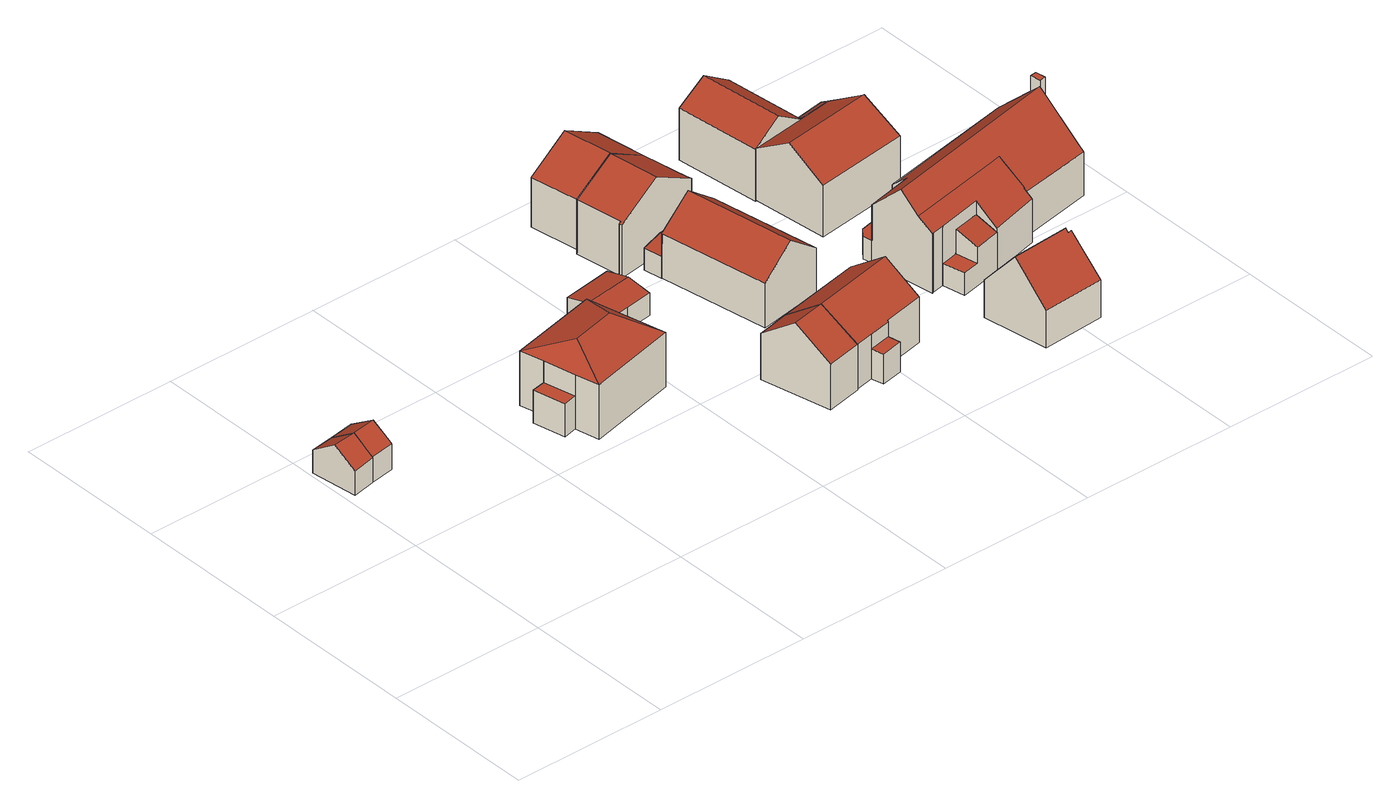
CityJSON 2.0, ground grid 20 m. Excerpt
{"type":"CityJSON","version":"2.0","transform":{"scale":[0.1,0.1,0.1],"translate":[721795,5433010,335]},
"CityObjects":{
"building1":{"type":"Building","attributes":{"Gemeindeschluessel":"09362000","HoeheDach":"340.700","HoeheGrund":"335.593","Methode":"2000","NiedrigsteTraufeDesGebaeudes":"338.593","Geometrietyp2DReferenz":"3000","measuredHeight":5.11,"function":"31001_2000","roofType":"3100"},"geometry":[{"type":"Solid","lod":"2","boundaries":[[[[0,1,2,3]],[[3,2,4,5,6]],[[2,1,7,4]],[[8,9,7,1,0]],[[6,5,9,8]],[[8,0,3,6]],[[4,7,9,5]]]],"semantics":{"surfaces":[{"type":"WallSurface","Flaeche":"9.616","Z_MAX":"3.230","Z_MAX_ASL":"338.823","Z_MIN":"-0.003","Z_MIN_ASL":"335.590"},{"type":"WallSurface","Flaeche":"25.016","Z_MAX":"5.107","Z_MAX_ASL":"340.700","Z_MIN":"-0.003","Z_MIN_ASL":"335.590"},{"type":"RoofSurface","Dachneigung":"56.253","Dachorientierung":"173.180","Flaeche":"10.477","Z_MAX":"5.107","Z_MAX_ASL":"340.700","Z_MIN":"3.122","Z_MIN_ASL":"338.714"},{"type":"WallSurface","Flaeche":"24.514","Z_MAX":"5.107","Z_MAX_ASL":"340.700","Z_MIN":"-0.003","Z_MIN_ASL":"335.590"},{"type":"WallSurface","Flaeche":"8.988","Z_MAX":"3.003","Z_MAX_ASL":"338.596","Z_MIN":"-0.003","Z_MIN_ASL":"335.590"},{"type":"GroundSurface","Flaeche":"18.165","Z_MAX":"-0.003","Z_MAX_ASL":"335.590","Z_MIN":"-0.003","Z_MIN_ASL":"335.590"},{"type":"RoofSurface","Dachneigung":"56.253","Dachorientierung":"353.180","Flaeche":"11.368","Z_MAX":"5.107","Z_MAX_ASL":"340.700","Z_MIN":"3.000","Z_MIN_ASL":"338.593"}],"values":[[0,1,2,3,4,5,6]]}}]},
"building2":{"type":"Building","attributes":{"Gemeindeschluessel":"09362000","HoeheDach":"340.700","HoeheGrund":"335.593","Methode":"2000","NiedrigsteTraufeDesGebaeudes":"338.634","Geometrietyp2DReferenz":"3000","measuredHeight":5.11,"function":"31001_2000","roofType":"3100"},"geometry":[{"type":"Solid","lod":"2","boundaries":[[[[10,11,12,13]],[[14,12,11,15,16]],[[16,15,17,9]],[[8,9,17,18]],[[18,17,15,11,10]],[[13,12,14,0]],[[18,10,13,0,8]],[[0,14,16,9,8]]]],"semantics":{"surfaces":[{"type":"WallSurface","Flaeche":"0.625","Z_MAX":"3.447","Z_MAX_ASL":"339.039","Z_MIN":"-0.003","Z_MIN_ASL":"335.590"},{"type":"RoofSurface","Dachneigung":"56.713","Dachorientierung":"172.085","Flaeche":"10.475","Z_MAX":"5.107","Z_MAX_ASL":"340.700","Z_MIN":"3.259","Z_MIN_ASL":"338.851"},{"type":"RoofSurface","Dachneigung":"56.713","Dachorientierung":"352.085","Flaeche":"11.829","Z_MAX":"5.107","Z_MAX_ASL":"340.700","Z_MIN":"3.041","Z_MIN_ASL":"338.634"},{"type":"WallSurface","Flaeche":"9.717","Z_MAX":"3.079","Z_MAX_ASL":"338.672","Z_MIN":"-0.003","Z_MIN_ASL":"335.590"},{"type":"WallSurface","Flaeche":"23.484","Z_MAX":"5.107","Z_MAX_ASL":"340.700","Z_MIN":"-0.003","Z_MIN_ASL":"335.590"},{"type":"WallSurface","Flaeche":"10.498","Z_MAX":"3.326","Z_MAX_ASL":"338.919","Z_MIN":"-0.003","Z_MIN_ASL":"335.590"},{"type":"GroundSurface","Flaeche":"18.644","Z_MAX":"-0.003","Z_MAX_ASL":"335.590","Z_MIN":"-0.003","Z_MIN_ASL":"335.590"},{"type":"WallSurface","Flaeche":"24.620","Z_MAX":"5.107","Z_MAX_ASL":"340.700","Z_MIN":"-0.003","Z_MIN_ASL":"335.590"}],"values":[[0,1,2,3,4,5,6,7]]}}]},
"building3":{"type":"Building","attributes":{"Gemeindeschluessel":"09362000","HoeheDach":"345.980","HoeheGrund":"336.760","Methode":"2000","NiedrigsteTraufeDesGebaeudes":"341.090","Geometrietyp2DReferenz":"3000","measuredHeight":9.22,"function":"31001_1000","roofType":"3200"},"address":[{"Country":"Germany","Locality":"Regensburg","ThoroughfareName":"Köstlergasse 2"}],"geometry":[{"type":"Solid","lod":"2","boundaries":[[[[19,20,21,22]],[[23,24,25,26]],[[27,28,29,30,31]],[[22,32,33,34]],[[24,35,31,30]],[[20,36,37,21]],[[25,24,30,29]],[[38,19,22,34]],[[26,25,29,28]],[[23,38,34,35,24]],[[22,21,32]],[[27,31,37,36]],[[38,23,26,28,27,36,20,19]],[[34,33,37,31,35]],[[33,32,21,37]]]],"semantics":{"surfaces":[{"type":"WallSurface","Flaeche":"75.316","Z_MAX":"7.154","Z_MAX_ASL":"343.914","Z_MIN":"-0.000","Z_MIN_ASL":"336.760"},{"type":"WallSurface","Flaeche":"7.525","Z_MAX":"4.330","Z_MAX_ASL":"341.090","Z_MIN":"-0.000","Z_MIN_ASL":"336.760"},{"type":"WallSurface","Flaeche":"7.561","Z_MAX":"7.129","Z_MAX_ASL":"343.889","Z_MIN":"-0.000","Z_MIN_ASL":"336.760"},{"type":"RoofSurface","Dachneigung":"68.426","Dachorientierung":"169.644","Flaeche":"50.483","Z_MAX":"9.220","Z_MAX_ASL":"345.980","Z_MIN":"7.140","Z_MIN_ASL":"343.900"},{"type":"WallSurface","Flaeche":"11.959","Z_MAX":"7.126","Z_MAX_ASL":"343.886","Z_MIN":"4.330","Z_MIN_ASL":"341.090"},{"type":"WallSurface","Flaeche":"85.664","Z_MAX":"7.143","Z_MAX_ASL":"343.903","Z_MIN":"-0.000","Z_MIN_ASL":"336.760"},{"type":"RoofSurface","Dachneigung":"90.000","Dachorientierung":"-1.000","Flaeche":"7.413","Z_MAX":"4.330","Z_MAX_ASL":"341.090","Z_MIN":"4.330","Z_MIN_ASL":"341.090"},{"type":"WallSurface","Flaeche":"85.790","Z_MAX":"7.140","Z_MAX_ASL":"343.900","Z_MIN":"-0.000","Z_MIN_ASL":"336.760"},{"type":"WallSurface","Flaeche":"18.540","Z_MAX":"4.330","Z_MAX_ASL":"341.090","Z_MIN":"-0.000","Z_MIN_ASL":"336.760"},{"type":"WallSurface","Flaeche":"22.088","Z_MAX":"7.126","Z_MAX_ASL":"343.886","Z_MIN":"-0.000","Z_MIN_ASL":"336.760"},{"type":"RoofSurface","Dachneigung":"55.995","Dachorientierung":"79.437","Flaeche":"19.307","Z_MAX":"9.220","Z_MAX_ASL":"345.980","Z_MIN":"7.154","Z_MIN_ASL":"343.914"},{"type":"WallSurface","Flaeche":"22.335","Z_MAX":"7.132","Z_MAX_ASL":"343.892","Z_MIN":"-0.000","Z_MIN_ASL":"336.760"},{"type":"GroundSurface","Flaeche":"133.756","Z_MAX":"-0.000","Z_MAX_ASL":"336.760","Z_MIN":"-0.000","Z_MIN_ASL":"336.760"},{"type":"RoofSurface","Dachneigung":"55.995","Dachorientierung":"259.437","Flaeche":"19.842","Z_MAX":"9.220","Z_MAX_ASL":"345.980","Z_MIN":"7.120","Z_MIN_ASL":"343.880"},{"type":"RoofSurface","Dachneigung":"68.426","Dachorientierung":"349.644","Flaeche":"50.478","Z_MAX":"9.220","Z_MAX_ASL":"345.980","Z_MIN":"7.137","Z_MIN_ASL":"343.897"}],"values":[[0,1,2,3,4,5,6,7,8,9,10,11,12,13,14]]}}]},
"building4":{"type":"Building","attributes":{"Gemeindeschluessel":"09362000","HoeheDach":"341.300","HoeheGrund":"337.712","Methode":"2000","NiedrigsteTraufeDesGebaeudes":"340.610","Geometrietyp2DReferenz":"3000","measuredHeight":3.59,"function":"31001_2000","roofType":"3100"},"geometry":[{"type":"Solid","lod":"2","boundaries":[[[[39,40,41,42,43,44]],[[45,46,47,48,49]],[[40,50,51,41]],[[52,51,50,46,45]],[[39,47,46,50,40]],[[44,48,47,39]],[[43,49,48,44]],[[41,51,52,42]],[[42,52,45,49,43]]]],"semantics":{"surfaces":[{"type":"GroundSurface","Flaeche":"38.964","Z_MAX":"-0.002","Z_MAX_ASL":"337.710","Z_MIN":"-0.002","Z_MIN_ASL":"337.710"},{"type":"RoofSurface","Dachneigung":"77.098","Dachorientierung":"352.020","Flaeche":"19.997","Z_MAX":"3.588","Z_MAX_ASL":"341.300","Z_MIN":"2.899","Z_MIN_ASL":"340.611"},{"type":"WallSurface","Flaeche":"10.250","Z_MAX":"2.901","Z_MAX_ASL":"340.613","Z_MIN":"-0.002","Z_MIN_ASL":"337.710"},{"type":"RoofSurface","Dachneigung":"77.098","Dachorientierung":"172.020","Flaeche":"19.976","Z_MAX":"3.588","Z_MAX_ASL":"341.300","Z_MIN":"2.898","Z_MIN_ASL":"340.610"},{"type":"WallSurface","Flaeche":"19.529","Z_MAX":"3.588","Z_MAX_ASL":"341.300","Z_MIN":"-0.002","Z_MIN_ASL":"337.710"},{"type":"WallSurface","Flaeche":"10.282","Z_MAX":"2.900","Z_MAX_ASL":"340.611","Z_MIN":"-0.002","Z_MIN_ASL":"337.710"},{"type":"WallSurface","Flaeche":"8.526","Z_MAX":"2.900","Z_MAX_ASL":"340.611","Z_MIN":"-0.002","Z_MIN_ASL":"337.710"},{"type":"WallSurface","Flaeche":"8.558","Z_MAX":"2.901","Z_MAX_ASL":"340.613","Z_MIN":"-0.002","Z_MIN_ASL":"337.710"},{"type":"WallSurface","Flaeche":"19.501","Z_MAX":"3.588","Z_MAX_ASL":"341.300","Z_MIN":"-0.002","Z_MIN_ASL":"337.710"}],"values":[[0,1,2,3,4,5,6,7,8]]}}]},
"building5":{"type":"Building","attributes":{"Gemeindeschluessel":"09362000","HoeheDach":"346.730","HoeheGrund":"337.410","Methode":"1000","NiedrigsteTraufeDesGebaeudes":"343.314","Geometrietyp2DReferenz":"3000","measuredHeight":9.32,"function":"31001_2000","roofType":"3100"},"geometry":[{"type":"Solid","lod":"2","boundaries":[[[[53,54,55,56]],[[57,56,55,58,59]],[[60,54,53,61,62]],[[60,58,55,54]],[[61,53,56,57]],[[62,61,57,59]],[[62,59,58,60]]]],"semantics":{"surfaces":[{"type":"WallSurface","Flaeche":"26.270","Z_MAX":"5.943","Z_MAX_ASL":"343.353","Z_MIN":"0.000","Z_MIN_ASL":"337.410"},{"type":"WallSurface","Flaeche":"71.491","Z_MAX":"9.320","Z_MAX_ASL":"346.730","Z_MIN":"0.000","Z_MIN_ASL":"337.410"},{"type":"WallSurface","Flaeche":"71.132","Z_MAX":"9.320","Z_MAX_ASL":"346.730","Z_MIN":"0.000","Z_MIN_ASL":"337.410"},{"type":"RoofSurface","Dachneigung":"53.987","Dachorientierung":"348.033","Flaeche":"25.988","Z_MAX":"9.320","Z_MAX_ASL":"346.730","Z_MIN":"5.904","Z_MIN_ASL":"343.314"},{"type":"GroundSurface","Flaeche":"42.686","Z_MAX":"0.000","Z_MAX_ASL":"337.410","Z_MIN":"0.000","Z_MIN_ASL":"337.410"},{"type":"WallSurface","Flaeche":"27.733","Z_MAX":"5.915","Z_MAX_ASL":"343.325","Z_MIN":"0.000","Z_MIN_ASL":"337.410"},{"type":"RoofSurface","Dachneigung":"53.986","Dachorientierung":"168.040","Flaeche":"26.785","Z_MAX":"9.320","Z_MAX_ASL":"346.730","Z_MIN":"5.915","Z_MIN_ASL":"343.325"}],"values":[[0,1,2,3,4,5,6]]}}]},
"building6":{"type":"Building","attributes":{"Gemeindeschluessel":"09362000","HoeheDach":"346.700","HoeheGrund":"337.490","Methode":"2000","NiedrigsteTraufeDesGebaeudes":"341.410","Geometrietyp2DReferenz":"3000","measuredHeight":9.21,"function":"31001_1000","roofType":"3100"},"address":[{"Country":"Germany","Locality":"Regensburg","ThoroughfareName":"Großprüfening 26"}],"geometry":[{"type":"Solid","lod":"2","boundaries":[[[[63,64,59,65]],[[66,67,68,69,58,59,64]],[[58,69,70,55]],[[71,72,63,65,73,74,75,76]],[[73,65,59,58,55]],[[77,66,64,78]],[[71,79,80,72]],[[71,76,67,66,77,79]],[[77,78,80,79]],[[75,68,67,76]],[[73,55,70,74]],[[75,74,70,69,68]],[[63,72,80,78,64]]]],"semantics":{"surfaces":[{"type":"WallSurface","Flaeche":"14.123","Z_MAX":"5.837","Z_MAX_ASL":"343.327","Z_MIN":"0.000","Z_MIN_ASL":"337.490"},{"type":"RoofSurface","Dachneigung":"54.277","Dachorientierung":"171.046","Flaeche":"62.944","Z_MAX":"9.210","Z_MAX_ASL":"346.700","Z_MIN":"5.820","Z_MIN_ASL":"343.310"},{"type":"RoofSurface","Dachneigung":"54.277","Dachorientierung":"351.046","Flaeche":"64.342","Z_MAX":"9.210","Z_MAX_ASL":"346.700","Z_MIN":"5.856","Z_MIN_ASL":"343.346"},{"type":"GroundSurface","Flaeche":"108.070","Z_MAX":"0.000","Z_MAX_ASL":"337.490","Z_MIN":"0.000","Z_MIN_ASL":"337.490"},{"type":"WallSurface","Flaeche":"70.621","Z_MAX":"9.210","Z_MAX_ASL":"346.700","Z_MIN":"0.000","Z_MIN_ASL":"337.490"},{"type":"WallSurface","Flaeche":"5.576","Z_MAX":"5.820","Z_MAX_ASL":"343.310","Z_MIN":"3.920","Z_MIN_ASL":"341.410"},{"type":"WallSurface","Flaeche":"11.490","Z_MAX":"3.920","Z_MAX_ASL":"341.410","Z_MIN":"0.000","Z_MIN_ASL":"337.490"},{"type":"WallSurface","Flaeche":"6.709","Z_MAX":"5.876","Z_MAX_ASL":"343.366","Z_MIN":"0.000","Z_MIN_ASL":"337.490"},{"type":"RoofSurface","Dachneigung":"90.000","Dachorientierung":"-1.000","Flaeche":"4.733","Z_MAX":"3.920","Z_MAX_ASL":"341.410","Z_MIN":"3.920","Z_MIN_ASL":"341.410"},{"type":"WallSurface","Flaeche":"32.599","Z_MAX":"5.934","Z_MAX_ASL":"343.424","Z_MIN":"0.000","Z_MIN_ASL":"337.490"},{"type":"WallSurface","Flaeche":"66.219","Z_MAX":"5.856","Z_MAX_ASL":"343.346","Z_MIN":"0.000","Z_MIN_ASL":"337.490"},{"type":"WallSurface","Flaeche":"69.621","Z_MAX":"9.210","Z_MAX_ASL":"346.700","Z_MIN":"0.000","Z_MIN_ASL":"337.490"},{"type":"WallSurface","Flaeche":"6.527","Z_MAX":"5.837","Z_MAX_ASL":"343.327","Z_MIN":"0.000","Z_MIN_ASL":"337.490"}],"values":[[0,1,2,3,4,5,6,7,8,9,10,11,12]]}}]},
"building7":{"type":"Building","attributes":{"Gemeindeschluessel":"09362000","HoeheDach":"346.740","HoeheGrund":"337.560","Methode":"2000","NiedrigsteTraufeDesGebaeudes":"343.391","Geometrietyp2DReferenz":"3000","measuredHeight":9.18,"function":"31001_1000","roofType":"3100"},"address":[{"Country":"Germany","Locality":"Regensburg","ThoroughfareName":"Großprüfening 24"}],"geometry":[{"type":"Solid","lod":"2","boundaries":[[[[81,82,83,84]],[[85,81,84,86]],[[87,86,84,83,88]],[[89,82,81,85,90]],[[87,88,89,90]],[[90,85,86,87]],[[88,83,82,89]]]],"semantics":{"surfaces":[{"type":"RoofSurface","Dachneigung":"52.134","Dachorientierung":"82.915","Flaeche":"77.677","Z_MAX":"9.180","Z_MAX_ASL":"346.740","Z_MIN":"5.831","Z_MIN_ASL":"343.391"},{"type":"RoofSurface","Dachneigung":"52.134","Dachorientierung":"262.915","Flaeche":"77.798","Z_MAX":"9.180","Z_MAX_ASL":"346.740","Z_MIN":"5.849","Z_MIN_ASL":"343.409"},{"type":"WallSurface","Flaeche":"64.525","Z_MAX":"9.180","Z_MAX_ASL":"346.740","Z_MIN":"0.000","Z_MIN_ASL":"337.560"},{"type":"WallSurface","Flaeche":"64.271","Z_MAX":"9.180","Z_MAX_ASL":"346.740","Z_MIN":"0.000","Z_MIN_ASL":"337.560"},{"type":"GroundSurface","Flaeche":"122.740","Z_MAX":"0.000","Z_MAX_ASL":"337.560","Z_MIN":"0.000","Z_MIN_ASL":"337.560"},{"type":"WallSurface","Flaeche":"83.929","Z_MAX":"5.849","Z_MAX_ASL":"343.409","Z_MIN":"0.000","Z_MIN_ASL":"337.560"},{"type":"WallSurface","Flaeche":"83.585","Z_MAX":"5.865","Z_MAX_ASL":"343.425","Z_MIN":"0.000","Z_MIN_ASL":"337.560"}],"values":[[0,1,2,3,4,5,6]]}}]},
"building8":{"type":"Building","attributes":{"Gemeindeschluessel":"09362000","HoeheDach":"347.894","HoeheGrund":"337.720","Methode":"1000","NiedrigsteTraufeDesGebaeudes":"344.628","Geometrietyp2DReferenz":"3000","measuredHeight":10.17,"function":"31001_1000","roofType":"3100"},"address":[{"Country":"Germany","Locality":"Regensburg","ThoroughfareName":"Großprüfening 22"}],"geometry":[{"type":"Solid","lod":"2","boundaries":[[[[91,92,93,94]],[[95,96,94,93]],[[95,97,98,99,96]],[[100,101,102,103,99,98]],[[91,94,96,99,103,104]],[[105,100,98,97]],[[92,91,104,106]],[[100,105,107,101]],[[108,107,105,97,95,93,92,106]],[[103,102,108,106,104]],[[108,102,101,107]]]],"semantics":{"surfaces":[{"type":"WallSurface","Flaeche":"1.196","Z_MAX":"7.036","Z_MAX_ASL":"344.756","Z_MIN":"-0.000","Z_MIN_ASL":"337.720"},{"type":"WallSurface","Flaeche":"43.683","Z_MAX":"7.036","Z_MAX_ASL":"344.756","Z_MIN":"-0.000","Z_MIN_ASL":"337.720"},{"type":"WallSurface","Flaeche":"93.348","Z_MAX":"10.174","Z_MAX_ASL":"347.894","Z_MIN":"-0.000","Z_MIN_ASL":"337.720"},{"type":"RoofSurface","Dachneigung":"59.968","Dachorientierung":"263.619","Flaeche":"41.253","Z_MAX":"10.174","Z_MAX_ASL":"347.894","Z_MIN":"6.908","Z_MIN_ASL":"344.628"},{"type":"RoofSurface","Dachneigung":"59.968","Dachorientierung":"83.619","Flaeche":"41.339","Z_MAX":"10.174","Z_MAX_ASL":"347.894","Z_MIN":"6.933","Z_MIN_ASL":"344.653"},{"type":"WallSurface","Flaeche":"43.663","Z_MAX":"7.041","Z_MAX_ASL":"344.761","Z_MIN":"-0.000","Z_MIN_ASL":"337.720"},{"type":"WallSurface","Flaeche":"2.658","Z_MAX":"6.937","Z_MAX_ASL":"344.657","Z_MIN":"-0.000","Z_MIN_ASL":"337.720"},{"type":"WallSurface","Flaeche":"1.394","Z_MAX":"7.030","Z_MAX_ASL":"344.750","Z_MIN":"-0.000","Z_MIN_ASL":"337.720"},{"type":"GroundSurface","Flaeche":"71.503","Z_MAX":"-0.000","Z_MAX_ASL":"337.720","Z_MIN":"-0.000","Z_MIN_ASL":"337.720"},{"type":"WallSurface","Flaeche":"96.200","Z_MAX":"10.174","Z_MAX_ASL":"347.894","Z_MIN":"-0.000","Z_MIN_ASL":"337.720"},{"type":"WallSurface","Flaeche":"2.566","Z_MAX":"6.915","Z_MAX_ASL":"344.635","Z_MIN":"-0.000","Z_MIN_ASL":"337.720"}],"values":[[0,1,2,3,4,5,6,7,8,9,10]]}}]},
"building9":{"type":"Building","attributes":{"Gemeindeschluessel":"09362000","HoeheDach":"341.000","HoeheGrund":"337.510","Methode":"2000","NiedrigsteTraufeDesGebaeudes":"340.411","Geometrietyp2DReferenz":"3000","measuredHeight":3.49,"function":"51009_1610","roofType":"3100"},"geometry":[{"type":"Solid","lod":"2","boundaries":[[[[109,110,111,112]],[[109,113,114,115,110]],[[116,117,115,114]],[[118,116,114,113]],[[111,117,116,118,112]],[[110,115,117,111]],[[112,118,113,109]]]],"semantics":{"surfaces":[{"type":"GroundSurface","Flaeche":"20.556","Z_MAX":"0.000","Z_MAX_ASL":"337.510","Z_MIN":"0.000","Z_MIN_ASL":"337.510"},{"type":"WallSurface","Flaeche":"27.774","Z_MAX":"3.490","Z_MAX_ASL":"341.000","Z_MIN":"0.000","Z_MIN_ASL":"337.510"},{"type":"RoofSurface","Dachneigung":"85.231","Dachorientierung":"80.601","Flaeche":"14.203","Z_MAX":"3.490","Z_MAX_ASL":"341.000","Z_MIN":"2.993","Z_MIN_ASL":"340.503"},{"type":"RoofSurface","Dachneigung":"77.450","Dachorientierung":"260.547","Flaeche":"6.561","Z_MAX":"3.490","Z_MAX_ASL":"341.000","Z_MIN":"2.901","Z_MIN_ASL":"340.411"},{"type":"WallSurface","Flaeche":"27.720","Z_MAX":"3.490","Z_MAX_ASL":"341.000","Z_MIN":"0.000","Z_MIN_ASL":"337.510"},{"type":"WallSurface","Flaeche":"7.033","Z_MAX":"2.994","Z_MAX_ASL":"340.504","Z_MIN":"0.000","Z_MIN_ASL":"337.510"},{"type":"WallSurface","Flaeche":"7.058","Z_MAX":"2.901","Z_MAX_ASL":"340.411","Z_MIN":"0.000","Z_MIN_ASL":"337.510"}],"values":[[0,1,2,3,4,5,6]]}}]},
"building10":{"type":"Building","attributes":{"Gemeindeschluessel":"09362000","HoeheDach":"347.962","HoeheGrund":"338.330","Methode":"1000","NiedrigsteTraufeDesGebaeudes":"344.814","Geometrietyp2DReferenz":"3000","measuredHeight":9.63,"function":"31001_1000","roofType":"3100"},"address":[{"Country":"Germany","Locality":"Regensburg","ThoroughfareName":"Großprüfening 20e"}],"geometry":[{"type":"Solid","lod":"2","boundaries":[[[[98,119,120,121]],[[122,123,124,125]],[[123,126,96,124]],[[119,96,126,120]],[[125,98,121,122]],[[122,121,120,126,123]],[[124,96,119,98,125]]]],"semantics":{"surfaces":[{"type":"RoofSurface","Dachneigung":"59.870","Dachorientierung":"263.699","Flaeche":"39.962","Z_MAX":"9.632","Z_MAX_ASL":"347.962","Z_MIN":"6.484","Z_MIN_ASL":"344.814"},{"type":"GroundSurface","Flaeche":"69.070","Z_MAX":"0.000","Z_MAX_ASL":"338.330","Z_MIN":"0.000","Z_MIN_ASL":"338.330"},{"type":"WallSurface","Flaeche":"41.232","Z_MAX":"6.485","Z_MAX_ASL":"344.815","Z_MIN":"0.000","Z_MIN_ASL":"338.330"},{"type":"RoofSurface","Dachneigung":"59.870","Dachorientierung":"83.698","Flaeche":"39.898","Z_MAX":"9.632","Z_MAX_ASL":"347.962","Z_MIN":"6.484","Z_MIN_ASL":"344.814"},{"type":"WallSurface","Flaeche":"41.360","Z_MAX":"6.484","Z_MAX_ASL":"344.814","Z_MIN":"0.000","Z_MIN_ASL":"338.330"},{"type":"WallSurface","Flaeche":"87.385","Z_MAX":"9.632","Z_MAX_ASL":"347.962","Z_MIN":"0.000","Z_MIN_ASL":"338.330"},{"type":"WallSurface","Flaeche":"87.400","Z_MAX":"9.632","Z_MAX_ASL":"347.962","Z_MIN":"0.000","Z_MIN_ASL":"338.330"}],"values":[[0,1,2,3,4,5,6]]}}]},
"building11":{"type":"Building","attributes":{"Gemeindeschluessel":"09362000","HoeheDach":"348.270","HoeheGrund":"338.450","Methode":"2000","NiedrigsteTraufeDesGebaeudes":"343.253","Geometrietyp2DReferenz":"3000","measuredHeight":9.82,"function":"31001_1000","roofType":"3100"},"address":[{"Country":"Germany","Locality":"Regensburg","ThoroughfareName":"Großprüfening 31"}],"geometry":[{"type":"Solid","lod":"2","boundaries":[[[[127,128,129,130,131,132]],[[133,134,135,136]],[[132,131,135,134]],[[136,135,131,130,137]],[[138,129,128,139]],[[137,130,129,138]],[[139,128,127,140]],[[140,127,132,134,133]],[[136,137,138,139,140,133]]]],"semantics":{"surfaces":[{"type":"RoofSurface","Dachneigung":"40.949","Dachorientierung":"178.442","Flaeche":"52.999","Z_MAX":"9.820","Z_MAX_ASL":"348.270","Z_MIN":"4.828","Z_MIN_ASL":"343.278"},{"type":"WallSurface","Flaeche":"36.947","Z_MAX":"4.863","Z_MAX_ASL":"343.313","Z_MIN":"-0.000","Z_MIN_ASL":"338.450"},{"type":"RoofSurface","Dachneigung":"40.949","Dachorientierung":"358.442","Flaeche":"50.076","Z_MAX":"9.820","Z_MAX_ASL":"348.270","Z_MIN":"4.803","Z_MIN_ASL":"343.253"},{"type":"WallSurface","Flaeche":"35.209","Z_MAX":"9.820","Z_MAX_ASL":"348.270","Z_MIN":"-0.000","Z_MIN_ASL":"338.450"},{"type":"WallSurface","Flaeche":"28.893","Z_MAX":"9.463","Z_MAX_ASL":"347.913","Z_MIN":"-0.000","Z_MIN_ASL":"338.450"},{"type":"WallSurface","Flaeche":"4.839","Z_MAX":"9.463","Z_MAX_ASL":"347.913","Z_MIN":"-0.000","Z_MIN_ASL":"338.450"},{"type":"WallSurface","Flaeche":"39.070","Z_MAX":"4.828","Z_MAX_ASL":"343.278","Z_MIN":"-0.000","Z_MIN_ASL":"338.450"},{"type":"WallSurface","Flaeche":"63.534","Z_MAX":"9.820","Z_MAX_ASL":"348.270","Z_MIN":"-0.000","Z_MIN_ASL":"338.450"},{"type":"GroundSurface","Flaeche":"67.554","Z_MAX":"-0.000","Z_MAX_ASL":"338.450","Z_MIN":"-0.000","Z_MIN_ASL":"338.450"}],"values":[[0,1,2,3,4,5,6,7,8]]}}]},
"building12":{"type":"Building","attributes":{"Gemeindeschluessel":"09362000","HoeheDach":"344.466","HoeheGrund":"338.380","Methode":"2000","NiedrigsteTraufeDesGebaeudes":"341.310","Geometrietyp2DReferenz":"3000","measuredHeight":6.09,"function":"31001_2000","roofType":"2100"},"geometry":[{"type":"Solid","lod":"2","boundaries":[[[[141,142,143,144]],[[145,146,147,148]],[[146,143,142,147]],[[149,145,148,150]],[[151,141,144,152]],[[151,150,148,147,142,141]],[[152,149,150,151]],[[144,143,146,145,149,152]]]],"semantics":{"surfaces":[{"type":"WallSurface","Flaeche":"16.277","Z_MAX":"6.070","Z_MAX_ASL":"344.450","Z_MIN":"0.000","Z_MIN_ASL":"338.380"},{"type":"WallSurface","Flaeche":"7.804","Z_MAX":"6.086","Z_MAX_ASL":"344.466","Z_MIN":"2.930","Z_MIN_ASL":"341.310"},{"type":"RoofSurface","Dachneigung":"70.122","Dachorientierung":"167.124","Flaeche":"11.060","Z_MAX":"6.086","Z_MAX_ASL":"344.466","Z_MIN":"5.008","Z_MIN_ASL":"343.388"},{"type":"RoofSurface","Dachneigung":"90.000","Dachorientierung":"-1.000","Flaeche":"6.717","Z_MAX":"2.930","Z_MAX_ASL":"341.310","Z_MIN":"2.930","Z_MIN_ASL":"341.310"},{"type":"GroundSurface","Flaeche":"17.115","Z_MAX":"0.000","Z_MAX_ASL":"338.380","Z_MIN":"0.000","Z_MIN_ASL":"338.380"},{"type":"WallSurface","Flaeche":"27.921","Z_MAX":"6.086","Z_MAX_ASL":"344.466","Z_MIN":"0.000","Z_MIN_ASL":"338.380"},{"type":"WallSurface","Flaeche":"8.815","Z_MAX":"2.930","Z_MAX_ASL":"341.310","Z_MIN":"0.000","Z_MIN_ASL":"338.380"},{"type":"WallSurface","Flaeche":"24.177","Z_MAX":"5.008","Z_MAX_ASL":"343.388","Z_MIN":"0.000","Z_MIN_ASL":"338.380"}],"values":[[0,1,2,3,4,5,6,7]]}}]},
"building13":{"type":"Building","attributes":{"Gemeindeschluessel":"09362000","HoeheDach":"347.430","HoeheGrund":"338.170","Methode":"2000","NiedrigsteTraufeDesGebaeudes":"344.877","Geometrietyp2DReferenz":"3000","measuredHeight":9.26,"function":"31001_1000","roofType":"3100"},"address":[{"Country":"Germany","Locality":"Regensburg","ThoroughfareName":"Großprüfening 25"}],"geometry":[{"type":"Solid","lod":"2","boundaries":[[[[153,154,155,156,157]],[[158,159,160,156,155,154]],[[161,160,159,162,163]],[[162,164,165,163]],[[162,159,158,164]],[[153,157,161,163,165]],[[160,161,157,156]],[[164,158,154,153,165]]]],"semantics":{"surfaces":[{"type":"WallSurface","Flaeche":"51.678","Z_MAX":"6.850","Z_MAX_ASL":"345.021","Z_MIN":"-0.000","Z_MIN_ASL":"338.170"},{"type":"GroundSurface","Flaeche":"81.043","Z_MAX":"-0.000","Z_MAX_ASL":"338.170","Z_MIN":"-0.000","Z_MIN_ASL":"338.170"},{"type":"WallSurface","Flaeche":"60.283","Z_MAX":"9.260","Z_MAX_ASL":"347.430","Z_MIN":"-0.000","Z_MIN_ASL":"338.170"},{"type":"RoofSurface","Dachneigung":"56.247","Dachorientierung":"265.998","Flaeche":"49.260","Z_MAX":"9.260","Z_MAX_ASL":"347.430","Z_MIN":"6.783","Z_MIN_ASL":"344.953"},{"type":"WallSurface","Flaeche":"75.820","Z_MAX":"6.783","Z_MAX_ASL":"344.953","Z_MIN":"-0.000","Z_MIN_ASL":"338.170"},{"type":"RoofSurface","Dachneigung":"56.247","Dachorientierung":"85.998","Flaeche":"48.211","Z_MAX":"9.260","Z_MAX_ASL":"347.430","Z_MIN":"6.707","Z_MIN_ASL":"344.877"},{"type":"WallSurface","Flaeche":"20.681","Z_MAX":"6.750","Z_MAX_ASL":"344.920","Z_MIN":"-0.000","Z_MIN_ASL":"338.170"},{"type":"WallSurface","Flaeche":"58.796","Z_MAX":"9.260","Z_MAX_ASL":"347.430","Z_MIN":"-0.000","Z_MIN_ASL":"338.170"}],"values":[[0,1,2,3,4,5,6,7]]}}]},
"building14":{"type":"Building","attributes":{"Gemeindeschluessel":"09362000","HoeheDach":"348.190","HoeheGrund":"338.350","Methode":"2000","NiedrigsteTraufeDesGebaeudes":"345.051","Geometrietyp2DReferenz":"3000","measuredHeight":9.84,"function":"31001_1000","roofType":"3100"},"address":[{"Country":"Germany","Locality":"Regensburg","ThoroughfareName":"Großprüfening 27"}],"geometry":[{"type":"Solid","lod":"2","boundaries":[[[[166,167,168,169,170,171,172]],[[173,174,175,176,177,178,179]],[[172,171,175,174,180]],[[168,178,177,169]],[[169,177,176,170]],[[181,180,174,173]],[[167,179,178,168]],[[181,166,172,180]],[[173,179,167,166,181]],[[170,176,175,171]]]],"semantics":{"surfaces":[{"type":"GroundSurface","Flaeche":"119.946","Z_MAX":"-0.000","Z_MAX_ASL":"338.350","Z_MIN":"-0.000","Z_MIN_ASL":"338.350"},{"type":"RoofSurface","Dachneigung":"57.977","Dachorientierung":"354.595","Flaeche":"69.835","Z_MAX":"9.840","Z_MAX_ASL":"348.190","Z_MIN":"6.701","Z_MIN_ASL":"345.051"},{"type":"WallSurface","Flaeche":"42.790","Z_MAX":"9.840","Z_MAX_ASL":"348.190","Z_MIN":"-0.000","Z_MIN_ASL":"338.350"},{"type":"WallSurface","Flaeche":"15.435","Z_MAX":"6.711","Z_MAX_ASL":"345.061","Z_MIN":"-0.000","Z_MIN_ASL":"338.350"},{"type":"WallSurface","Flaeche":"14.071","Z_MAX":"6.702","Z_MAX_ASL":"345.052","Z_MIN":"-0.000","Z_MIN_ASL":"338.350"},{"type":"RoofSurface","Dachneigung":"57.978","Dachorientierung":"174.595","Flaeche":"71.637","Z_MAX":"9.840","Z_MAX_ASL":"348.190","Z_MIN":"6.711","Z_MIN_ASL":"345.061"},{"type":"WallSurface","Flaeche":"49.134","Z_MAX":"6.724","Z_MAX_ASL":"345.074","Z_MIN":"-0.000","Z_MIN_ASL":"338.350"},{"type":"WallSurface","Flaeche":"82.648","Z_MAX":"6.711","Z_MAX_ASL":"345.061","Z_MIN":"-0.000","Z_MIN_ASL":"338.350"},{"type":"WallSurface","Flaeche":"82.704","Z_MAX":"9.840","Z_MAX_ASL":"348.190","Z_MIN":"-0.000","Z_MIN_ASL":"338.350"},{"type":"WallSurface","Flaeche":"40.157","Z_MAX":"9.753","Z_MAX_ASL":"348.103","Z_MIN":"-0.000","Z_MIN_ASL":"338.350"}],"values":[[0,1,2,3,4,5,6,7,8,9]]}}]},
"building15":{"type":"Building","attributes":{"Gemeindeschluessel":"09362000","HoeheDach":"350.595","HoeheGrund":"338.366","Methode":"2000","NiedrigsteTraufeDesGebaeudes":"341.300","Geometrietyp2DReferenz":"3000","measuredHeight":12.23,"function":"31001_1000","roofType":"3100"},"address":[{"Country":"Germany","Locality":"Regensburg","ThoroughfareName":"Großprüfening 29"}],"geometry":[{"type":"Solid","lod":"2","boundaries":[[[[182,183,184,185]],[[186,187,188,189]],[[190,191,187,186]],[[182,192,193,194,183]],[[195,196,197,144]],[[198,195,144,141,151,199,200,201,202,203,204,190,186,189,205,206,192,182,185]],[[207,200,199,208]],[[209,210,211,212]],[[141,213,214,151]],[[201,215,216,202]],[[202,216,217,203]],[[218,219,220,221,184,183,194]],[[218,194,193,222,223,188,187,191,224,225,226,227]],[[228,227,226,229]],[[198,230,196,195]],[[151,214,208,199]],[[204,224,191,190]],[[198,185,184,221,231,230]],[[222,209,212,223]],[[205,211,210,206]],[[215,228,229,232,217,216]],[[200,207,219,218,227,228,215,201]],[[204,203,217,232,225,224]],[[207,208,214,213,197,196,230,231,220,219]],[[192,206,210,209,222,193]],[[220,231,221]],[[205,189,188,223,212,211]],[[144,197,213,141]],[[229,226,225,232]]]],"semantics":{"surfaces":[{"type":"WallSurface","Flaeche":"3.853","Z_MAX":"6.348","Z_MAX_ASL":"344.714","Z_MIN":"0.000","Z_MIN_ASL":"338.366"},{"type":"WallSurface","Flaeche":"36.190","Z_MAX":"10.224","Z_MAX_ASL":"348.590","Z_MIN":"0.000","Z_MIN_ASL":"338.366"},{"type":"WallSurface","Flaeche":"43.535","Z_MAX":"6.173","Z_MAX_ASL":"344.539","Z_MIN":"0.000","Z_MIN_ASL":"338.366"},{"type":"WallSurface","Flaeche":"49.539","Z_MAX":"11.534","Z_MAX_ASL":"349.900","Z_MIN":"0.000","Z_MIN_ASL":"338.366"},{"type":"WallSurface","Flaeche":"35.735","Z_MAX":"5.707","Z_MAX_ASL":"344.073","Z_MIN":"0.000","Z_MIN_ASL":"338.366"},{"type":"GroundSurface","Flaeche":"287.878","Z_MAX":"0.000","Z_MAX_ASL":"338.366","Z_MIN":"0.000","Z_MIN_ASL":"338.366"},{"type":"WallSurface","Flaeche":"1.322","Z_MAX":"7.731","Z_MAX_ASL":"346.097","Z_MIN":"0.000","Z_MIN_ASL":"338.366"},{"type":"RoofSurface","Dachneigung":"90.000","Dachorientierung":"-1.000","Flaeche":"1.057","Z_MAX":"12.229","Z_MAX_ASL":"350.595","Z_MIN":"12.229","Z_MIN_ASL":"350.595"},{"type":"WallSurface","Flaeche":"44.625","Z_MAX":"7.789","Z_MAX_ASL":"346.155","Z_MIN":"0.000","Z_MIN_ASL":"338.366"},{"type":"WallSurface","Flaeche":"3.299","Z_MAX":"2.934","Z_MAX_ASL":"341.300","Z_MIN":"0.000","Z_MIN_ASL":"338.366"},{"type":"WallSurface","Flaeche":"4.216","Z_MAX":"2.934","Z_MAX_ASL":"341.300","Z_MIN":"0.000","Z_MIN_ASL":"338.366"},{"type":"RoofSurface","Dachneigung":"46.037","Dachorientierung":"168.554","Flaeche":"130.401","Z_MAX":"11.534","Z_MAX_ASL":"349.900","Z_MIN":"5.733","Z_MIN_ASL":"344.099"},{"type":"RoofSurface","Dachneigung":"47.419","Dachorientierung":"348.546","Flaeche":"183.941","Z_MAX":"11.534","Z_MAX_ASL":"349.900","Z_MIN":"5.696","Z_MIN_ASL":"344.062"},{"type":"WallSurface","Flaeche":"29.754","Z_MAX":"7.674","Z_MAX_ASL":"346.040","Z_MIN":"2.934","Z_MIN_ASL":"341.300"},{"type":"WallSurface","Flaeche":"7.848","Z_MAX":"6.660","Z_MAX_ASL":"345.026","Z_MIN":"0.000","Z_MIN_ASL":"338.366"},{"type":"WallSurface","Flaeche":"12.808","Z_MAX":"7.736","Z_MAX_ASL":"346.102","Z_MIN":"0.000","Z_MIN_ASL":"338.366"},{"type":"WallSurface","Flaeche":"60.145","Z_MAX":"5.942","Z_MAX_ASL":"344.308","Z_MIN":"0.000","Z_MIN_ASL":"338.366"},{"type":"WallSurface","Flaeche":"59.182","Z_MAX":"6.660","Z_MAX_ASL":"345.026","Z_MIN":"0.000","Z_MIN_ASL":"338.366"},{"type":"WallSurface","Flaeche":"1.831","Z_MAX":"12.229","Z_MAX_ASL":"350.595","Z_MIN":"10.227","Z_MIN_ASL":"348.593"},{"type":"WallSurface","Flaeche":"15.825","Z_MAX":"12.229","Z_MAX_ASL":"350.595","Z_MIN":"0.000","Z_MIN_ASL":"338.366"},{"type":"RoofSurface","Dachneigung":"90.000","Dachorientierung":"-1.000","Flaeche":"12.790","Z_MAX":"2.934","Z_MAX_ASL":"341.300","Z_MIN":"2.934","Z_MIN_ASL":"341.300"},{"type":"WallSurface","Flaeche":"82.184","Z_MAX":"11.534","Z_MAX_ASL":"349.900","Z_MIN":"0.000","Z_MIN_ASL":"338.366"},{"type":"WallSurface","Flaeche":"16.830","Z_MAX":"5.699","Z_MAX_ASL":"344.065","Z_MIN":"0.000","Z_MIN_ASL":"338.366"},{"type":"RoofSurface","Dachneigung":"53.099","Dachorientierung":"168.551","Flaeche":"55.935","Z_MAX":"9.194","Z_MAX_ASL":"347.560","Z_MIN":"5.582","Z_MIN_ASL":"343.948"},{"type":"WallSurface","Flaeche":"10.474","Z_MAX":"12.229","Z_MAX_ASL":"350.595","Z_MIN":"0.000","Z_MIN_ASL":"338.366"},{"type":"WallSurface","Flaeche":"1.216","Z_MAX":"9.194","Z_MAX_ASL":"347.560","Z_MIN":"5.938","Z_MIN_ASL":"344.304"},{"type":"WallSurface","Flaeche":"10.519","Z_MAX":"12.229","Z_MAX_ASL":"350.595","Z_MIN":"0.000","Z_MIN_ASL":"338.366"},{"type":"WallSurface","Flaeche":"19.653","Z_MAX":"7.789","Z_MAX_ASL":"346.155","Z_MIN":"0.000","Z_MIN_ASL":"338.366"},{"type":"WallSurface","Flaeche":"8.083","Z_MAX":"7.674","Z_MAX_ASL":"346.040","Z_MIN":"2.934","Z_MIN_ASL":"341.300"}],"values":[[0,1,2,3,4,5,6,7,8,9,10,11,12,13,14,15,16,17,18,19,20,21,22,23,24,25,26,27,28]]}}]},
"building16":{"type":"Building","attributes":{"Gemeindeschluessel":"09362000","HoeheDach":"344.270","HoeheGrund":"338.455","Methode":"2000","NiedrigsteTraufeDesGebaeudes":"342.730","Geometrietyp2DReferenz":"3000","measuredHeight":5.82,"function":"31001_2000","roofType":"2100"},"geometry":[{"type":"Solid","lod":"2","boundaries":[[[[168,233,234,235]],[[235,234,236,237]],[[169,238,233,168]],[[237,236,238,169]],[[233,238,236,234]],[[235,237,169,168]]]],"semantics":{"surfaces":[{"type":"WallSurface","Flaeche":"13.131","Z_MAX":"5.816","Z_MAX_ASL":"344.270","Z_MIN":"-0.005","Z_MIN_ASL":"338.450"},{"type":"WallSurface","Flaeche":"9.853","Z_MAX":"4.275","Z_MAX_ASL":"342.730","Z_MIN":"-0.005","Z_MIN_ASL":"338.450"},{"type":"WallSurface","Flaeche":"13.400","Z_MAX":"5.816","Z_MAX_ASL":"344.270","Z_MIN":"-0.005","Z_MIN_ASL":"338.450"},{"type":"RoofSurface","Dachneigung":"59.320","Dachorientierung":"352.011","Flaeche":"6.952","Z_MAX":"5.816","Z_MAX_ASL":"344.270","Z_MIN":"4.275","Z_MIN_ASL":"342.730"},{"type":"GroundSurface","Flaeche":"5.979","Z_MAX":"-0.005","Z_MAX_ASL":"338.450","Z_MIN":"-0.005","Z_MIN_ASL":"338.450"}],"values":[[0,1,2,0,3,4]]}}]},
"building17":{"type":"Building","attributes":{"Gemeindeschluessel":"09362000","HoeheDach":"344.270","HoeheGrund":"338.410","Methode":"2000","NiedrigsteTraufeDesGebaeudes":"342.730","Geometrietyp2DReferenz":"3000","measuredHeight":5.86,"function":"31001_2000","roofType":"2100"},"geometry":[{"type":"Solid","lod":"2","boundaries":[[[[169,238,236,237]],[[237,236,239,240]],[[237,240,241,242,243,170,169]],[[243,244,245,170]],[[170,245,238,169]],[[246,244,243,242,241]],[[246,239,236,238,245,244]],[[240,239,246,241]]]],"semantics":{"surfaces":[{"type":"WallSurface","Flaeche":"13.231","Z_MAX":"5.858","Z_MAX_ASL":"344.268","Z_MIN":"0.000","Z_MIN_ASL":"338.410"},{"type":"WallSurface","Flaeche":"16.567","Z_MAX":"4.320","Z_MAX_ASL":"342.730","Z_MIN":"0.000","Z_MIN_ASL":"338.410"},{"type":"GroundSurface","Flaeche":"10.112","Z_MAX":"0.000","Z_MAX_ASL":"338.410","Z_MIN":"0.000","Z_MIN_ASL":"338.410"},{"type":"WallSurface","Flaeche":"5.858","Z_MAX":"5.860","Z_MAX_ASL":"344.270","Z_MIN":"0.000","Z_MIN_ASL":"338.410"},{"type":"WallSurface","Flaeche":"12.297","Z_MAX":"5.860","Z_MAX_ASL":"344.270","Z_MIN":"0.000","Z_MIN_ASL":"338.410"},{"type":"WallSurface","Flaeche":"4.969","Z_MAX":"5.858","Z_MAX_ASL":"344.268","Z_MIN":"0.000","Z_MIN_ASL":"338.410"},{"type":"RoofSurface","Dachneigung":"59.367","Dachorientierung":"352.205","Flaeche":"11.752","Z_MAX":"5.860","Z_MAX_ASL":"344.270","Z_MIN":"4.320","Z_MIN_ASL":"342.730"},{"type":"WallSurface","Flaeche":"13.188","Z_MAX":"5.855","Z_MAX_ASL":"344.265","Z_MIN":"0.000","Z_MIN_ASL":"338.410"}],"values":[[0,1,2,3,4,5,6,7]]}}]}
},
"vertices":[
[42,318,6],[42,318,38],[12,312,37],[12,312,6],[9,342,57],[5,373,36],[5,373,6],[39,345,57],[35,377,6],[35,377,36],
[73,325,6],[73,325,40],[73,323,39],[73,323,6],[42,318,39],[70,350,57],[39,346,57],[66,381,37],[66,381,6],
[382,235,18],[359,337,18],[359,337,89],[382,235,89],[258,239,18],[258,239,61],[241,235,61],[241,235,18],[249,280,18],[232,277,18],[232,277,61],[249,280,61],[249,280,89],[341,279,110],[284,266,110],[265,208,89],[258,239,89],[242,311,18],[242,311,89],[265,208,18],
[439,397,27],[447,337,27],[412,332,27],[383,328,27],[375,388,27],[404,392,27],[379,358,63],[443,367,63],[439,397,56],[404,392,56],[375,388,56],[447,337,56],[412,332,56],[383,328,56],
[462,173,24],[462,173,84],[505,183,83],[505,183,24],[528,91,24],[516,137,117],[528,91,83],[472,128,117],[482,82,24],[482,82,83],
[551,96,25],[551,96,83],[528,91,25],[580,102,83],[580,103,84],[634,114,84],[625,159,117],[616,205,83],[583,86,25],[555,80,25],[505,183,25],[616,205,25],[634,114,25],[580,103,25],[580,102,64],[551,96,64],[583,86,64],[555,80,64],
[568,247,117],[610,254,84],[587,395,84],[545,388,117],[526,240,84],[503,382,84],[503,382,26],[587,395,26],[610,254,26],[526,240,26],
[580,428,97],[580,428,27],[579,428,27],[579,428,98],[569,489,27],[569,489,98],[462,473,27],[462,473,98],[516,481,129],[471,412,98],[469,412,96],[470,408,96],[525,416,129],[581,424,97],[471,412,27],[581,424,27],[469,412,27],[470,408,27],
[499,406,25],[584,418,25],[587,395,25],[503,382,25],[499,406,54],[525,410,60],[584,418,55],[529,386,60],[587,395,55],[503,382,54],
[516,481,130],[506,544,130],[452,536,98],[452,536,33],[560,552,33],[569,489,33],[462,473,33],[560,552,98],
[721,8,83],[802,13,83],[795,53,129],[790,52,129],[790,56,133],[715,51,133],[708,94,34],[708,94,83],[785,99,83],[785,99,34],[790,52,34],[795,53,34],[802,13,34],[721,8,34],
[770,179,34],[770,179,94],[775,150,84],[775,150,34],[741,143,63],[741,143,84],[735,172,95],[735,172,63],[719,138,63],[713,167,63],[713,167,34],[719,138,34],
[738,427,100],[738,427,32],[735,453,32],[731,503,32],[731,503,99],[665,417,32],[653,528,32],[728,534,32],[728,534,99],[653,528,100],[690,531,124],[665,417,100],[702,422,124],
[675,318,34],[665,417,34],[738,427,34],[760,430,34],[781,433,34],[789,385,34],[797,334,34],[670,368,132],[789,384,132],[789,385,131],[781,433,101],[760,430,101],[738,427,101],[665,417,101],[797,334,101],[675,318,101],
[934,201,34],[934,201,97],[935,195,91],[935,195,34],[916,312,34],[916,312,95],[923,269,136],[923,269,34],[845,300,34],[845,300,93],[925,256,34],[925,256,148],[925,255,149],[837,165,34],[837,165,91],[775,150,89],[835,177,34],[697,164,34],[695,163,34],[683,249,34],[681,260,34],[690,271,34],[744,283,34],[932,270,34],[934,257,34],[695,163,111],[697,164,111],[926,256,156],[934,257,156],[932,270,156],[924,269,156],[770,179,112],[713,167,111],[683,249,63],[681,260,63],[690,271,63],[689,207,149],[692,183,126],[829,210,126],[836,177,93],[926,256,148],[924,269,136],[744,283,91],[741,282,91],[744,261,110],[683,248,110],[683,248,63],[744,261,63],[835,177,100],[836,177,100],[741,282,63],
[738,427,93],[735,453,77],[735,453,34],[758,456,77],[758,456,34],[760,430,93],
[796,462,77],[796,462,34],[800,436,34],[795,435,34],[791,435,34],[791,435,93],[781,433,93],[800,436,93]
]}
